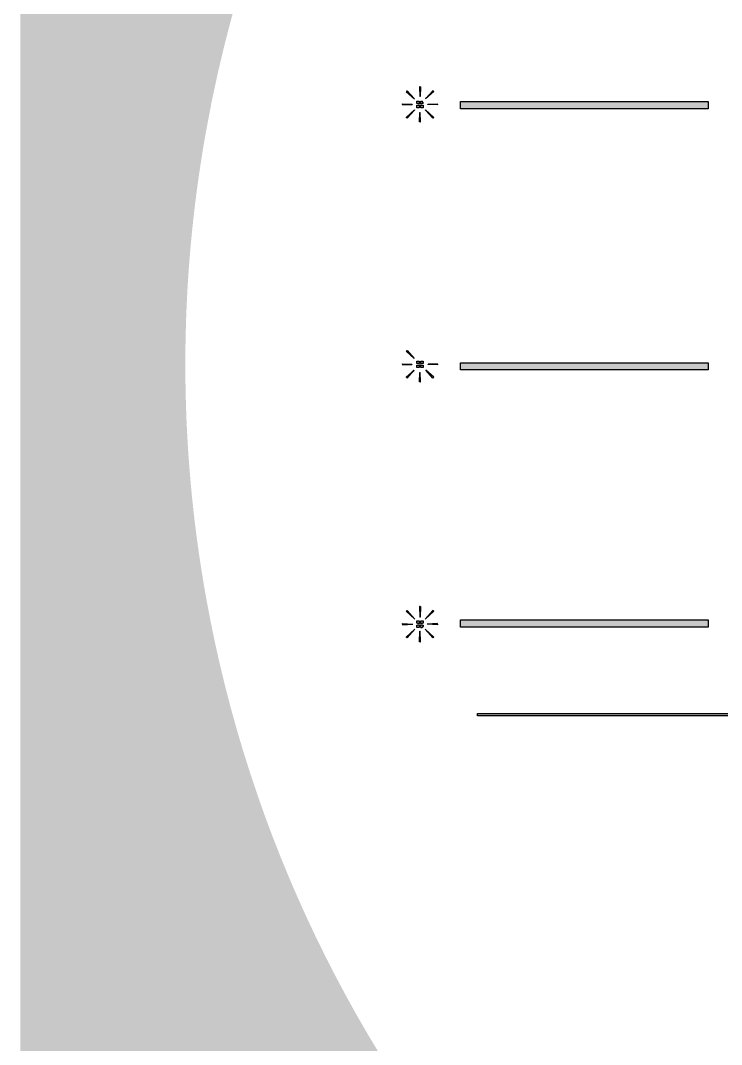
# Model space of a CAD drawing. Header units: inches. Extents: x 0 to 114300, y 0 to 114300.
# Drawn here: x 0 to 27002, y 30974 to 70381 of the extents above; entities that cross this region are included whole.
import ezdxf

# ---------------------------------------------------------------- set-up
doc = ezdxf.new("R2010")
doc.units = ezdxf.units.IN
doc.header["$MEASUREMENT"] = 0
pattern_1 = [(45, (0, 0), (-0.0883883476483185, 0.0883883476483185), [])]

msp = doc.modelspace()

# ---------------------------------------------------------------- hatches: boundary and pattern name
h = msp.add_hatch()
h.set_pattern_fill('ANSI31', color=256, scale=100)
h.set_pattern_definition([(45, (-3636.991615157837, -6349.999986349467), (-8.838834764831843, 8.838834764831843), [])])
h.paths.add_polyline_path([(114299.999984239, 1.36505186674e-05), (-1.57610338647e-05, 1.36505368573e-05), (-1.57610047609e-05, 114300.0000136505), (114299.999984239, 114300.0000136505)])
edge = h.paths.add_edge_path(flags=16)
edge.add_arc((57149.99912417756, 57150.00082753434), 50800, 288.35843707481706, 529.7953069524029, ccw=False)
edge.add_line((73149.9991241775, 8935.480193185991), (41149.9991241776, 8935.480193186))
edge.add_arc((57149.99912417756, 57150.00082753434), 50800, 190.2046930475971, 251.641562925183, ccw=False)
edge.add_arc((57149.9991244257, 57150.00082761668), 50800.00000025876, 169.795306952608, 190.2046930475971, ccw=False)
h = msp.add_hatch()
h.set_pattern_fill('ANSI31', color=256)
h.set_pattern_definition(pattern_1)
edge = h.paths.add_edge_path()
edge.add_arc((15388.9684, 67149.9995), 303.9624407286441, 89.02792575430557, 90.97207424569376)
edge.add_line((15383.81165218978, 67453.91819525539), (15368.9684, 67824.9995))
edge.add_line((15368.9684, 67824.9995), (15388.9684, 67824.9995))
edge.add_line((15388.9684, 67824.9995), (15408.9684, 67824.9995))
edge.add_line((15408.9684, 67824.9995), (15394.12514781021, 67453.91819525539))
edge = h.paths.add_edge_path()
edge.add_arc((15388.9684, 67149.9995), 303.9624407286441, 44.41813924251741, 45.58186075748332)
edge.add_line((15601.70852066, 67367.10501912673), (15888.73499402886, 67678.05036527633))
edge.add_line((15888.73499402886, 67678.05036527633), (15902.87712965259, 67663.9082296526))
edge.add_line((15902.87712965259, 67663.9082296526), (15917.01926527633, 67649.76609402888))
edge.add_line((15917.01926527633, 67649.76609402888), (15606.07391912672, 67362.73962066001))
edge = h.paths.add_edge_path()
edge.add_arc((15388.9684, 67149.9995), 303.9624407286441, 359.0279257543045, 360.9720742456955)
edge.add_line((15692.88709525538, 67155.15624781023), (16063.9684, 67169.9995))
edge.add_line((16063.9684, 67169.9995), (16063.9684, 67149.9995))
edge.add_line((16063.9684, 67149.9995), (16063.9684, 67129.9995))
edge.add_line((16063.9684, 67129.9995), (15692.88709525538, 67144.84275218977))
edge = h.paths.add_edge_path()
edge.add_arc((15388.9684, 67149.9995), 303.9624407286441, 314.4181392425131, 315.5818607574816)
edge.add_line((15606.07391912671, 66937.25937934), (15917.01926527632, 66650.23290597113))
edge.add_line((15917.01926527632, 66650.23290597113), (15902.87712965259, 66636.09077034741))
edge.add_line((15902.87712965259, 66636.09077034741), (15888.73499402886, 66621.94863472367))
edge.add_line((15888.73499402886, 66621.94863472367), (15601.70852065998, 66932.89398087327))
edge = h.paths.add_edge_path()
edge.add_arc((15388.9684, 67149.9995), 303.9624407286441, 269.0279257543062, 270.9720742456948)
edge.add_line((15394.12514781021, 66846.08080474463), (15408.9684, 66474.9995))
edge.add_line((15408.9684, 66474.9995), (15388.9684, 66474.9995))
edge.add_line((15388.9684, 66474.9995), (15368.9684, 66474.9995))
edge.add_line((15368.9684, 66474.9995), (15383.81165218978, 66846.08080474463))
edge = h.paths.add_edge_path()
edge.add_arc((15388.9684, 67149.9995), 303.9624407286441, 224.4181392425177, 225.5818607574836)
edge.add_line((15176.22827934, 66932.89398087327), (14889.20180597113, 66621.94863472367))
edge.add_line((14889.20180597113, 66621.94863472367), (14875.0596703474, 66636.09077034741))
edge.add_line((14875.0596703474, 66636.09077034741), (14860.91753472366, 66650.23290597113))
edge.add_line((14860.91753472366, 66650.23290597113), (15171.86288087328, 66937.25937934))
edge = h.paths.add_edge_path()
edge.add_arc((15388.9684, 67149.9995), 303.9624407286441, 179.0279257543071, 180.9720742456927)
edge.add_line((15085.04970474461, 67144.84275218978), (14713.9684, 67129.9995))
edge.add_line((14713.9684, 67129.9995), (14713.9684, 67149.9995))
edge.add_line((14713.9684, 67149.9995), (14713.9684, 67169.9995))
edge.add_line((14713.9684, 67169.9995), (15085.04970474461, 67155.15624781021))
edge = h.paths.add_edge_path()
edge.add_arc((15388.9684, 67149.9995), 303.9624407286441, 134.4181392425205, 135.5818607574821)
edge.add_line((15171.86288087328, 67362.73962066001), (14860.91753472368, 67649.76609402888))
edge.add_line((14860.91753472368, 67649.76609402888), (14875.0596703474, 67663.9082296526))
edge.add_line((14875.0596703474, 67663.9082296526), (14889.20180597114, 67678.05036527633))
edge.add_line((14889.20180597114, 67678.05036527633), (15176.22827933998, 67367.10501912671))
h.paths.add_polyline_path([(15513.9684, 67229.4995), (15468.4684, 67274.9995), (15422.9684, 67274.9995), (15422.9684, 67249.9995), (15419.9684, 67249.9995), (15419.9684, 67224.9995), (15416.9684, 67224.9995), (15416.9684, 67199.9995), (15413.9684, 67199.9995), (15413.9684, 67174.9995), (15438.9684, 67174.9995), (15438.9684, 67177.9995), (15463.9684, 67177.9995), (15463.9684, 67180.9995), (15488.9684, 67180.9995), (15488.9684, 67183.9995), (15513.9684, 67183.9995)])
h.paths.add_polyline_path([(15354.9684, 67024.9995), (15263.9684, 67024.9995), (15263.9684, 67115.9995), (15288.9684, 67115.9995), (15288.9684, 67118.9995), (15313.9684, 67118.9995), (15313.9684, 67121.9995), (15338.9684, 67121.9995), (15338.9684, 67124.9995), (15363.9684, 67124.9995), (15363.9684, 67099.9995), (15360.9684, 67099.9995), (15360.9684, 67074.9995), (15357.9684, 67074.9995), (15357.9684, 67049.9995), (15354.9684, 67049.9995)])
h.paths.add_polyline_path([(15513.9684, 67115.9995), (15513.9684, 67024.9995), (15422.9684, 67024.9995), (15422.9684, 67049.9995), (15419.9684, 67049.9995), (15419.9684, 67074.9995), (15416.9684, 67074.9995), (15416.9684, 67099.9995), (15413.9684, 67099.9995), (15413.9684, 67124.9995), (15438.9684, 67124.9995), (15438.9684, 67121.9995), (15463.9684, 67121.9995), (15463.9684, 67118.9995), (15488.9684, 67118.9995), (15488.9684, 67115.9995)])
h.paths.add_polyline_path([(15263.9684, 67183.9995), (15263.9684, 67274.9995), (15354.9684, 67274.9995), (15354.9684, 67249.9995), (15357.9684, 67249.9995), (15357.9684, 67224.9995), (15360.9684, 67224.9995), (15360.9684, 67199.9995), (15363.9684, 67199.9995), (15363.9684, 67174.9995), (15338.9684, 67174.9995), (15338.9684, 67177.9995), (15313.9684, 67177.9995), (15313.9684, 67180.9995), (15288.9684, 67180.9995), (15288.9684, 67183.9995)])
h = msp.add_hatch()
h.set_pattern_fill('ANSI31', color=256, scale=10)
h.set_pattern_definition([(45, (0, 0), (-0.8838834764831844, 0.8838834764831844), [])])
h.paths.add_polyline_path([(16946.07363736257, 47314.77336691756), (26485.3786300429, 47314.77336691756), (26485.3786300429, 47040.85109395878), (16946.07363736257, 47040.85109395878)])
h.paths.add_polyline_path([(16946.07363736257, 57205.28370949446), (26485.3786300429, 57205.28370949446), (26485.3786300429, 56931.36143653568), (16946.07363736257, 56931.36143653568)])
h.paths.add_polyline_path([(16946.07363736257, 67256.99407392705), (26485.3786300429, 67256.99407392705), (26485.3786300429, 66983.07180096826), (16946.07363736257, 66983.07180096826)])
h = msp.add_hatch()
h.set_pattern_fill('ANSI31', color=256)
h.set_pattern_definition(pattern_1)
edge = h.paths.add_edge_path()
edge.add_arc((15388.9684, 57149.99949999999), 316.9747317586792, 134.3479729658976, 135.6520270341007)
edge.add_line((15162.29732562823, 57371.56936396311), (14860.91753472368, 57649.76609402888))
edge.add_line((14860.91753472368, 57649.76609402888), (14875.0596703474, 57663.90822965258))
edge.add_line((14875.0596703474, 57663.90822965258), (14889.20180597114, 57678.05036527633))
edge.add_line((14889.20180597114, 57678.05036527633), (15167.39853603688, 57376.67057437175))
edge = h.paths.add_edge_path()
edge.add_arc((15388.9684, 57149.99949999999), 316.9747317586792, 358.9737888937, 361.0262111063026)
edge.add_line((15705.89229109706, 57155.67645564388), (16063.9684, 57169.99949999999))
edge.add_line((16063.9684, 57169.99949999999), (16063.9684, 57149.9995))
edge.add_line((16063.9684, 57149.9995), (16063.9684, 57129.9995))
edge.add_line((16063.9684, 57129.9995), (15705.89229109706, 57144.32254435612))
edge = h.paths.add_edge_path()
edge.add_arc((15388.9684, 57149.99949999999), 316.9747317586792, 314.3479729658956, 315.6520270340995)
edge.add_line((15615.63947437177, 56928.42963603688), (15917.01926527632, 56650.23290597113))
edge.add_line((15917.01926527632, 56650.23290597113), (15902.87712965259, 56636.0907703474))
edge.add_line((15902.87712965259, 56636.0907703474), (15888.73499402886, 56621.94863472367))
edge.add_line((15888.73499402886, 56621.94863472367), (15610.53826396311, 56923.32842562821))
edge = h.paths.add_edge_path()
edge.add_arc((15388.9684, 57149.99949999999), 316.9747317586792, 268.9737888936994, 271.0262111063)
edge.add_line((15394.64535564388, 56833.07560890293), (15408.9684, 56474.9995))
edge.add_line((15408.9684, 56474.9995), (15388.9684, 56474.9995))
edge.add_line((15388.9684, 56474.9995), (15368.9684, 56474.9995))
edge.add_line((15368.9684, 56474.9995), (15383.29144435611, 56833.07560890293))
edge = h.paths.add_edge_path()
edge.add_arc((15388.9684, 57149.99949999999), 316.9747317586792, 224.3479729658977, 225.652027034101)
edge.add_line((15167.39853603688, 56923.32842562822), (14889.20180597113, 56621.94863472366))
edge.add_line((14889.20180597113, 56621.94863472366), (14875.0596703474, 56636.0907703474))
edge.add_line((14875.0596703474, 56636.0907703474), (14860.91753472366, 56650.23290597113))
edge.add_line((14860.91753472366, 56650.23290597113), (15162.29732562823, 56928.42963603688))
edge = h.paths.add_edge_path()
edge.add_arc((15388.9684, 57149.99949999999), 316.9747317586792, 178.9737888936987, 181.0262111062986)
edge.add_line((15072.04450890293, 57144.32254435612), (14713.9684, 57129.9995))
edge.add_line((14713.9684, 57129.9995), (14713.9684, 57149.9995))
edge.add_line((14713.9684, 57149.9995), (14713.9684, 57169.99949999999))
edge.add_line((14713.9684, 57169.99949999999), (15072.04450890293, 57155.67645564388))
h.paths.add_polyline_path([(15354.9684, 57024.99949999999), (15263.9684, 57024.99949999999), (15263.9684, 57115.9995), (15288.9684, 57115.9995), (15288.9684, 57118.9995), (15313.9684, 57118.9995), (15313.9684, 57121.9995), (15338.9684, 57121.9995), (15338.9684, 57124.99949999999), (15363.9684, 57124.99949999999), (15363.9684, 57099.9995), (15360.9684, 57099.9995), (15360.9684, 57074.99949999997), (15357.9684, 57074.99949999997), (15357.9684, 57049.9995), (15354.9684, 57049.9995)])
h.paths.add_polyline_path([(15513.9684, 57115.9995), (15513.9684, 57024.99949999999), (15422.9684, 57024.99949999999), (15422.9684, 57049.9995), (15419.9684, 57049.9995), (15419.9684, 57074.99949999997), (15416.9684, 57074.99949999997), (15416.9684, 57099.9995), (15413.9684, 57099.9995), (15413.9684, 57124.99949999999), (15438.9684, 57124.99949999999), (15438.9684, 57121.9995), (15463.9684, 57121.9995), (15463.9684, 57118.9995), (15488.9684, 57118.9995), (15488.9684, 57115.9995)])
h.paths.add_polyline_path([(15422.9684, 57274.9995), (15513.9684, 57274.9995), (15513.9684, 57183.9995), (15488.9684, 57183.9995), (15488.9684, 57180.9995), (15463.9684, 57180.9995), (15463.9684, 57177.99949999997), (15438.9684, 57177.99949999997), (15438.9684, 57174.99949999999), (15413.9684, 57174.99949999999), (15413.9684, 57199.9995), (15416.9684, 57199.9995), (15416.9684, 57224.9995), (15419.9684, 57224.9995), (15419.9684, 57249.99949999999), (15422.9684, 57249.99949999999)])
h.paths.add_polyline_path([(15263.9684, 57183.9995), (15263.9684, 57274.9995), (15354.9684, 57274.9995), (15354.9684, 57249.99949999999), (15357.9684, 57249.99949999999), (15357.9684, 57224.9995), (15360.9684, 57224.9995), (15360.9684, 57199.9995), (15363.9684, 57199.9995), (15363.9684, 57174.99949999999), (15338.9684, 57174.99949999999), (15338.9684, 57177.99949999997), (15313.9684, 57177.99949999997), (15313.9684, 57180.9995), (15288.9684, 57180.9995), (15288.9684, 57183.9995)])
h = msp.add_hatch(color=256)
h.dxf.hatch_style = 1
h.paths.add_polyline_path([(86392.16885404606, 55378.61509503415), (86292.16885404606, 55378.61509503415), (86292.16885404606, 44378.61509503415), (86392.16885404606, 44378.61509503415)])
h.paths.add_polyline_path([(17608.18004217779, 43716.51516863832), (100562.424172454, 43716.51516863832), (100562.424172454, 43616.51516863835), (17608.18004217779, 43616.51516863833)])
h.paths.add_polyline_path([(86466.1322074527, 42305.00407657751), (86366.1322074527, 42305.00407657751), (86366.1322074527, 31305.00407657751), (86466.1322074527, 31305.00407657751)])
h.paths.add_polyline_path([(27619.55619402175, 55378.61509503415), (27519.55619402175, 55378.61509503415), (27519.55619402175, 44378.61509503415), (27619.55619402175, 44378.61509503415)])
h.paths.add_polyline_path([(27693.51954742839, 42305.00407657751), (27593.51954742839, 42305.00407657751), (27593.51954742839, 31305.00407657751), (27693.51954742839, 31305.00407657751)])
h.paths.add_polyline_path([(27693.51954742839, 29225.56139077714), (27593.51954742839, 29225.56139077714), (27593.51954742839, 18225.56139077713), (27693.51954742839, 18225.56139077713)])
h.paths.add_polyline_path([(17341.30770102562, 30642.9041501817), (95846.29537637345, 30642.9041501817), (95846.29537637347, 30542.90415018169), (17341.30770102563, 30542.90415018173)])
h.paths.add_polyline_path([(86466.1322074527, 29225.56139077714), (86366.1322074527, 29225.56139077714), (86366.1322074527, 18225.56139077713), (86466.1322074527, 18225.56139077713)])
h.paths.add_polyline_path([(29608.50651804583, 17563.46146438133), (84608.50651804582, 17563.46146438133), (84608.50651804582, 17463.46146438133), (29608.50651804583, 17463.46146438133)])
h = msp.add_hatch()
h.set_pattern_fill('ANSI31', color=256)
h.set_pattern_definition(pattern_1)
edge = h.paths.add_edge_path()
edge.add_arc((15388.9684, 47149.99949999999), 275.2553155332912, 89.16546764957145, 90.83453235042893)
edge.add_line((15384.95935526109, 47425.2256184728), (15368.9684, 47824.9995))
edge.add_line((15368.9684, 47824.9995), (15388.9684, 47824.9995))
edge.add_line((15388.9684, 47824.9995), (15408.9684, 47824.9995))
edge.add_line((15408.9684, 47824.9995), (15392.97744473891, 47425.2256184728))
edge = h.paths.add_edge_path()
edge.add_arc((15388.9684, 47149.99949999999), 275.2553155332912, 44.59641076621604, 45.40358923379011)
edge.add_line((15582.22748225393, 47346.00056085348), (15888.73499402886, 47678.05036527632))
edge.add_line((15888.73499402886, 47678.05036527632), (15902.87712965259, 47663.90822965258))
edge.add_line((15902.87712965259, 47663.90822965258), (15917.01926527633, 47649.76609402887))
edge.add_line((15917.01926527633, 47649.76609402887), (15584.96946085348, 47343.25858225393))
edge = h.paths.add_edge_path()
edge.add_arc((15388.9684, 47149.99949999999), 275.2553155332912, 359.1654676495718, 360.8345323504313)
edge.add_line((15664.19451847282, 47154.00854473891), (16063.9684, 47169.99949999999))
edge.add_line((16063.9684, 47169.99949999999), (16063.9684, 47149.9995))
edge.add_line((16063.9684, 47149.9995), (16063.9684, 47129.9995))
edge.add_line((16063.9684, 47129.9995), (15664.19451847282, 47145.99045526108))
edge = h.paths.add_edge_path()
edge.add_arc((15388.9684, 47149.99949999999), 275.2553155332912, 314.5964107662107, 315.4035892337863)
edge.add_line((15584.96946085349, 46956.74041774603), (15917.01926527632, 46650.23290597113))
edge.add_line((15917.01926527632, 46650.23290597113), (15902.87712965259, 46636.0907703474))
edge.add_line((15902.87712965259, 46636.0907703474), (15888.73499402886, 46621.94863472367))
edge.add_line((15888.73499402886, 46621.94863472367), (15582.22748225394, 46953.99843914648))
edge = h.paths.add_edge_path()
edge.add_arc((15388.9684, 47149.99949999999), 275.2553155332912, 269.1654676495706, 270.834532350429)
edge.add_line((15392.97744473891, 46874.77338152717), (15408.9684, 46474.9995))
edge.add_line((15408.9684, 46474.9995), (15388.9684, 46474.9995))
edge.add_line((15388.9684, 46474.9995), (15368.9684, 46474.9995))
edge.add_line((15368.9684, 46474.9995), (15384.95935526109, 46874.77338152717))
edge = h.paths.add_edge_path()
edge.add_arc((15388.9684, 47149.99949999999), 275.2553155332912, 224.5964107662115, 225.403589233788)
edge.add_line((15195.70931774605, 46953.9984391465), (14889.20180597113, 46621.94863472366))
edge.add_line((14889.20180597113, 46621.94863472366), (14875.0596703474, 46636.0907703474))
edge.add_line((14875.0596703474, 46636.0907703474), (14860.91753472366, 46650.23290597113))
edge.add_line((14860.91753472366, 46650.23290597113), (15192.9673391465, 46956.74041774606))
edge = h.paths.add_edge_path()
edge.add_arc((15388.9684, 47149.99949999999), 275.2553155332912, 179.1654676495703, 180.8345323504282)
edge.add_line((15113.74228152718, 47145.99045526108), (14713.9684, 47129.9995))
edge.add_line((14713.9684, 47129.9995), (14713.9684, 47149.9995))
edge.add_line((14713.9684, 47149.9995), (14713.9684, 47169.99949999999))
edge.add_line((14713.9684, 47169.99949999999), (15113.74228152718, 47154.0085447389))
edge = h.paths.add_edge_path()
edge.add_arc((15388.9684, 47149.99949999999), 275.2553155332912, 134.5964107662099, 135.4035892337861)
edge.add_line((15192.96733914651, 47343.25858225393), (14860.91753472368, 47649.76609402887))
edge.add_line((14860.91753472368, 47649.76609402887), (14875.0596703474, 47663.90822965258))
edge.add_line((14875.0596703474, 47663.90822965258), (14889.20180597114, 47678.05036527632))
edge.add_line((14889.20180597114, 47678.05036527632), (15195.70931774606, 47346.00056085348))
h.paths.add_polyline_path([(15513.9684, 47070.4995), (15468.4684, 47024.99949999999), (15422.9684, 47024.99949999999), (15422.9684, 47049.9995), (15419.9684, 47049.9995), (15419.9684, 47074.99949999998), (15416.9684, 47074.99949999998), (15416.9684, 47099.9995), (15413.9684, 47099.9995), (15413.9684, 47124.99949999998), (15438.9684, 47124.99949999998), (15438.9684, 47121.9995), (15463.9684, 47121.9995), (15463.9684, 47118.9995), (15488.9684, 47118.9995), (15488.9684, 47115.9995), (15513.9684, 47115.9995)])
h.paths.add_polyline_path([(15354.9684, 47024.99949999999), (15263.9684, 47024.99949999999), (15263.9684, 47115.9995), (15288.9684, 47115.9995), (15288.9684, 47118.9995), (15313.9684, 47118.9995), (15313.9684, 47121.9995), (15338.9684, 47121.9995), (15338.9684, 47124.99949999998), (15363.9684, 47124.99949999998), (15363.9684, 47099.9995), (15360.9684, 47099.9995), (15360.9684, 47074.99949999998), (15357.9684, 47074.99949999998), (15357.9684, 47049.9995), (15354.9684, 47049.9995)])
h.paths.add_polyline_path([(15422.9684, 47274.9995), (15513.9684, 47274.9995), (15513.9684, 47183.9995), (15488.9684, 47183.9995), (15488.9684, 47180.9995), (15463.9684, 47180.9995), (15463.9684, 47177.99949999998), (15438.9684, 47177.99949999998), (15438.9684, 47174.99949999999), (15413.9684, 47174.99949999999), (15413.9684, 47199.9995), (15416.9684, 47199.9995), (15416.9684, 47224.9995), (15419.9684, 47224.9995), (15419.9684, 47249.99949999999), (15422.9684, 47249.99949999999)])
h.paths.add_polyline_path([(15263.9684, 47183.9995), (15263.9684, 47274.9995), (15354.9684, 47274.9995), (15354.9684, 47249.99949999999), (15357.9684, 47249.99949999999), (15357.9684, 47224.9995), (15360.9684, 47224.9995), (15360.9684, 47199.9995), (15363.9684, 47199.9995), (15363.9684, 47174.99949999999), (15338.9684, 47174.99949999999), (15338.9684, 47177.99949999998), (15313.9684, 47177.99949999998), (15313.9684, 47180.9995), (15288.9684, 47180.9995), (15288.9684, 47183.9995)])

# ---------------------------------------------------------------- linework, layer by layer
for p, q in [((15388.9684, 67824.9995), (15368.9684, 67824.9995)), ((15368.9684, 67824.9995), (15383.81165218978, 67453.91819525539)), ((15388.9684, 67824.9995), (15408.9684, 67824.9995)), ((15408.9684, 67824.9995), (15394.12514781021, 67453.91819525539)), ((14875.0596703474, 67663.9082296526), (14860.91753472368, 67649.76609402888)), ((14860.91753472368, 67649.76609402888), (15171.86288087328, 67362.73962066001)), ((14875.0596703474, 67663.9082296526), (14889.20180597114, 67678.05036527633)), ((14889.20180597114, 67678.05036527633), (15176.22827933998, 67367.10501912671)), ((15888.73499402886, 67678.05036527633), (15601.70852066, 67367.10501912673)), ((15917.01926527633, 67649.76609402888), (15606.07391912672, 67362.73962066001)), ((15902.87712965259, 67663.9082296526), (15888.73499402886, 67678.05036527633)), ((15902.87712965259, 67663.9082296526), (15917.01926527633, 67649.76609402888)), ((14713.9684, 67149.9995), (14713.9684, 67169.9995)), ((14713.9684, 67169.9995), (15085.04970474461, 67155.15624781021)), ((14713.9684, 67149.9995), (14713.9684, 67129.9995)), ((14713.9684, 67129.9995), (15085.04970474461, 67144.84275218978)), ((15263.9684, 67274.9995), (15354.9684, 67274.9995)), ((15263.9684, 67183.9995), (15263.9684, 67274.9995)), ((15288.9684, 67183.9995), (15263.9684, 67183.9995)), ((15263.9684, 67024.9995), (15263.9684, 67115.9995)), ((15263.9684, 67115.9995), (15288.9684, 67115.9995)), ((15354.9684, 67024.9995), (15263.9684, 67024.9995)), ((15288.9684, 67180.9995), (15288.9684, 67183.9995)), ((15313.9684, 67180.9995), (15288.9684, 67180.9995)), ((15288.9684, 67115.9995), (15288.9684, 67118.9995)), ((15288.9684, 67118.9995), (15313.9684, 67118.9995)), ((15313.9684, 67177.9995), (15313.9684, 67180.9995)), ((15338.9684, 67177.9995), (15313.9684, 67177.9995)), ((15313.9684, 67118.9995), (15313.9684, 67121.9995)), ((15313.9684, 67121.9995), (15338.9684, 67121.9995)), ((15338.9684, 67174.9995), (15338.9684, 67177.9995)), ((15363.9684, 67174.9995), (15338.9684, 67174.9995)), ((15338.9684, 67121.9995), (15338.9684, 67124.9995)), ((15338.9684, 67124.9995), (15363.9684, 67124.9995)), ((15354.9684, 67274.9995), (15354.9684, 67249.9995)), ((15354.9684, 67249.9995), (15357.9684, 67249.9995)), ((15357.9684, 67049.9995), (15354.9684, 67049.9995)), ((15354.9684, 67049.9995), (15354.9684, 67024.9995)), ((15357.9684, 67249.9995), (15357.9684, 67224.9995)), ((15357.9684, 67224.9995), (15360.9684, 67224.9995)), ((15360.9684, 67074.9995), (15357.9684, 67074.9995)), ((15357.9684, 67074.9995), (15357.9684, 67049.9995)), ((15360.9684, 67224.9995), (15360.9684, 67199.9995)), ((15360.9684, 67199.9995), (15363.9684, 67199.9995)), ((15363.9684, 67099.9995), (15360.9684, 67099.9995)), ((15360.9684, 67099.9995), (15360.9684, 67074.9995)), ((15363.9684, 67199.9995), (15363.9684, 67174.9995)), ((15363.9684, 67124.9995), (15363.9684, 67099.9995)), ((15413.9684, 67174.9995), (15413.9684, 67199.9995)), ((15413.9684, 67199.9995), (15416.9684, 67199.9995)), ((15438.9684, 67174.9995), (15413.9684, 67174.9995)), ((15413.9684, 67099.9995), (15413.9684, 67124.9995)), ((15413.9684, 67124.9995), (15438.9684, 67124.9995)), ((15416.9684, 67099.9995), (15413.9684, 67099.9995)), ((15416.9684, 67199.9995), (15416.9684, 67224.9995)), ((15416.9684, 67224.9995), (15419.9684, 67224.9995)), ((15416.9684, 67074.9995), (15416.9684, 67099.9995)), ((15419.9684, 67074.9995), (15416.9684, 67074.9995)), ((15419.9684, 67224.9995), (15419.9684, 67249.9995)), ((15419.9684, 67249.9995), (15422.9684, 67249.9995)), ((15419.9684, 67049.9995), (15419.9684, 67074.9995)), ((15422.9684, 67049.9995), (15419.9684, 67049.9995)), ((15422.9684, 67249.9995), (15422.9684, 67274.9995)), ((15422.9684, 67274.9995), (15468.4684, 67274.9995)), ((15422.9684, 67024.9995), (15422.9684, 67049.9995)), ((15513.9684, 67024.9995), (15422.9684, 67024.9995)), ((15463.9684, 67177.9995), (15438.9684, 67177.9995)), ((15438.9684, 67177.9995), (15438.9684, 67174.9995)), ((15438.9684, 67124.9995), (15438.9684, 67121.9995)), ((15438.9684, 67121.9995), (15463.9684, 67121.9995)), ((15488.9684, 67180.9995), (15463.9684, 67180.9995)), ((15463.9684, 67180.9995), (15463.9684, 67177.9995)), ((15463.9684, 67121.9995), (15463.9684, 67118.9995)), ((15463.9684, 67118.9995), (15488.9684, 67118.9995)), ((15513.9684, 67229.4995), (15468.4684, 67274.9995)), ((15513.9684, 67183.9995), (15488.9684, 67183.9995)), ((15488.9684, 67183.9995), (15488.9684, 67180.9995)), ((15488.9684, 67118.9995), (15488.9684, 67115.9995)), ((15488.9684, 67115.9995), (15513.9684, 67115.9995)), ((15513.9684, 67183.9995), (15513.9684, 67229.4995)), ((15513.9684, 67115.9995), (15513.9684, 67024.9995)), ((15692.88709525538, 67155.15624781023), (16063.9684, 67169.9995)), ((16063.9684, 67129.9995), (15692.88709525538, 67144.84275218977)), ((16063.9684, 67149.9995), (16063.9684, 67169.9995)), ((16063.9684, 67149.9995), (16063.9684, 67129.9995)), ((14860.91753472366, 66650.23290597113), (15171.86288087328, 66937.25937934)), ((14875.0596703474, 66636.09077034741), (14860.91753472366, 66650.23290597113)), ((14875.0596703474, 66636.09077034741), (14889.20180597113, 66621.94863472367)), ((14889.20180597113, 66621.94863472367), (15176.22827934, 66932.89398087327)), ((15368.9684, 66474.9995), (15383.81165218978, 66846.08080474463)), ((15408.9684, 66474.9995), (15394.12514781021, 66846.08080474463)), ((15888.73499402886, 66621.94863472367), (15601.70852065998, 66932.89398087327)), ((15917.01926527632, 66650.23290597113), (15606.07391912671, 66937.25937934)), ((15902.87712965259, 66636.09077034741), (15888.73499402886, 66621.94863472367)), ((15902.87712965259, 66636.09077034741), (15917.01926527632, 66650.23290597113)), ((15388.9684, 66474.9995), (15368.9684, 66474.9995)), ((15388.9684, 66474.9995), (15408.9684, 66474.9995)), ((14875.0596703474, 57663.90822965258), (14860.91753472368, 57649.76609402888)), ((14860.91753472368, 57649.76609402888), (15162.29732562823, 57371.56936396311)), ((14875.0596703474, 57663.90822965258), (14889.20180597114, 57678.05036527633)), ((14889.20180597114, 57678.05036527633), (15167.39853603688, 57376.67057437175)), ((14713.9684, 57149.9995), (14713.9684, 57169.99949999999)), ((14713.9684, 57169.99949999999), (15072.04450890293, 57155.67645564388)), ((14713.9684, 57149.9995), (14713.9684, 57129.9995)), ((14713.9684, 57129.9995), (15072.04450890293, 57144.32254435612)), ((15263.9684, 57274.9995), (15354.9684, 57274.9995)), ((15263.9684, 57183.9995), (15263.9684, 57274.9995)), ((15288.9684, 57183.9995), (15263.9684, 57183.9995)), ((15288.9684, 57180.9995), (15288.9684, 57183.9995)), ((15313.9684, 57180.9995), (15288.9684, 57180.9995)), ((15313.9684, 57177.99949999997), (15313.9684, 57180.9995)), ((15338.9684, 57177.99949999997), (15313.9684, 57177.99949999997)), ((15338.9684, 57174.99949999999), (15338.9684, 57177.99949999997)), ((15363.9684, 57174.99949999999), (15338.9684, 57174.99949999999)), ((15354.9684, 57274.9995), (15354.9684, 57249.99949999999)), ((15354.9684, 57249.99949999999), (15357.9684, 57249.99949999999)), ((15357.9684, 57249.99949999999), (15357.9684, 57224.9995)), ((15357.9684, 57224.9995), (15360.9684, 57224.9995)), ((15360.9684, 57224.9995), (15360.9684, 57199.9995)), ((15360.9684, 57199.9995), (15363.9684, 57199.9995)), ((15363.9684, 57199.9995), (15363.9684, 57174.99949999999)), ((15413.9684, 57174.99949999999), (15413.9684, 57199.9995)), ((15413.9684, 57199.9995), (15416.9684, 57199.9995)), ((15438.9684, 57174.99949999999), (15413.9684, 57174.99949999999)), ((15416.9684, 57199.9995), (15416.9684, 57224.9995)), ((15416.9684, 57224.9995), (15419.9684, 57224.9995)), ((15419.9684, 57224.9995), (15419.9684, 57249.99949999999)), ((15419.9684, 57249.99949999999), (15422.9684, 57249.99949999999)), ((15422.9684, 57249.99949999999), (15422.9684, 57274.9995)), ((15422.9684, 57274.9995), (15513.9684, 57274.9995)), ((15463.9684, 57177.99949999997), (15438.9684, 57177.99949999997)), ((15438.9684, 57177.99949999997), (15438.9684, 57174.99949999999)), ((15488.9684, 57180.9995), (15463.9684, 57180.9995)), ((15463.9684, 57180.9995), (15463.9684, 57177.99949999997)), ((15513.9684, 57183.9995), (15488.9684, 57183.9995)), ((15488.9684, 57183.9995), (15488.9684, 57180.9995)), ((15513.9684, 57274.9995), (15513.9684, 57183.9995)), ((16063.9684, 57169.99949999999), (15705.89229109706, 57155.67645564388)), ((16063.9684, 57129.9995), (15705.89229109706, 57144.32254435612)), ((16063.9684, 57149.9995), (16063.9684, 57169.99949999999)), ((16063.9684, 57149.9995), (16063.9684, 57129.9995)), ((14860.91753472366, 56650.23290597113), (15162.29732562823, 56928.42963603688)), ((14889.20180597113, 56621.94863472366), (15167.39853603688, 56923.32842562822)), ((15263.9684, 57024.99949999999), (15263.9684, 57115.9995)), ((15263.9684, 57115.9995), (15288.9684, 57115.9995)), ((15354.9684, 57024.99949999999), (15263.9684, 57024.99949999999)), ((15288.9684, 57115.9995), (15288.9684, 57118.9995)), ((15288.9684, 57118.9995), (15313.9684, 57118.9995)), ((15313.9684, 57118.9995), (15313.9684, 57121.9995)), ((15313.9684, 57121.9995), (15338.9684, 57121.9995)), ((15338.9684, 57121.9995), (15338.9684, 57124.99949999999)), ((15338.9684, 57124.99949999999), (15363.9684, 57124.99949999999)), ((15357.9684, 57049.9995), (15354.9684, 57049.9995)), ((15354.9684, 57049.9995), (15354.9684, 57024.99949999999)), ((15360.9684, 57074.99949999997), (15357.9684, 57074.99949999997)), ((15357.9684, 57074.99949999997), (15357.9684, 57049.9995)), ((15363.9684, 57099.9995), (15360.9684, 57099.9995)), ((15360.9684, 57099.9995), (15360.9684, 57074.99949999997)), ((15363.9684, 57124.99949999999), (15363.9684, 57099.9995)), ((15368.9684, 56474.9995), (15383.29144435611, 56833.07560890293)), ((15408.9684, 56474.9995), (15394.64535564388, 56833.07560890293)), ((15413.9684, 57099.9995), (15413.9684, 57124.99949999999)), ((15413.9684, 57124.99949999999), (15438.9684, 57124.99949999999)), ((15416.9684, 57099.9995), (15413.9684, 57099.9995)), ((15416.9684, 57074.99949999997), (15416.9684, 57099.9995)), ((15419.9684, 57074.99949999997), (15416.9684, 57074.99949999997)), ((15419.9684, 57049.9995), (15419.9684, 57074.99949999997)), ((15422.9684, 57049.9995), (15419.9684, 57049.9995)), ((15422.9684, 57024.99949999999), (15422.9684, 57049.9995)), ((15513.9684, 57024.99949999999), (15422.9684, 57024.99949999999)), ((15438.9684, 57124.99949999999), (15438.9684, 57121.9995)), ((15438.9684, 57121.9995), (15463.9684, 57121.9995)), ((15463.9684, 57121.9995), (15463.9684, 57118.9995)), ((15463.9684, 57118.9995), (15488.9684, 57118.9995)), ((15488.9684, 57118.9995), (15488.9684, 57115.9995)), ((15488.9684, 57115.9995), (15513.9684, 57115.9995)), ((15513.9684, 57115.9995), (15513.9684, 57024.99949999999)), ((15888.73499402886, 56621.94863472367), (15610.53826396311, 56923.32842562821)), ((15917.01926527632, 56650.23290597113), (15615.63947437177, 56928.42963603688)), ((14875.0596703474, 56636.0907703474), (14860.91753472366, 56650.23290597113)), ((14875.0596703474, 56636.0907703474), (14889.20180597113, 56621.94863472366)), ((15388.9684, 56474.9995), (15368.9684, 56474.9995)), ((15388.9684, 56474.9995), (15408.9684, 56474.9995)), ((15902.87712965259, 56636.0907703474), (15888.73499402886, 56621.94863472367)), ((15902.87712965259, 56636.0907703474), (15917.01926527632, 56650.23290597113)), ((15388.9684, 47824.9995), (15368.9684, 47824.9995)), ((15368.9684, 47824.9995), (15384.95935526109, 47425.2256184728)), ((15388.9684, 47824.9995), (15408.9684, 47824.9995)), ((15408.9684, 47824.9995), (15392.97744473891, 47425.2256184728)), ((14875.0596703474, 47663.90822965258), (14860.91753472368, 47649.76609402887)), ((14860.91753472368, 47649.76609402887), (15192.96733914651, 47343.25858225393)), ((14875.0596703474, 47663.90822965258), (14889.20180597114, 47678.05036527632)), ((14889.20180597114, 47678.05036527632), (15195.70931774606, 47346.00056085348)), ((15888.73499402886, 47678.05036527632), (15582.22748225393, 47346.00056085348)), ((15917.01926527633, 47649.76609402887), (15584.96946085348, 47343.25858225393)), ((15902.87712965259, 47663.90822965258), (15888.73499402886, 47678.05036527632)), ((15902.87712965259, 47663.90822965258), (15917.01926527633, 47649.76609402887)), ((14713.9684, 47149.9995), (14713.9684, 47169.99949999999)), ((14713.9684, 47169.99949999999), (15113.74228152718, 47154.0085447389)), ((14713.9684, 47149.9995), (14713.9684, 47129.9995)), ((14713.9684, 47129.9995), (15113.74228152718, 47145.99045526108)), ((14860.91753472366, 46650.23290597113), (15192.9673391465, 46956.74041774606)), ((14889.20180597113, 46621.94863472366), (15195.70931774605, 46953.9984391465)), ((15263.9684, 47274.9995), (15354.9684, 47274.9995)), ((15263.9684, 47183.9995), (15263.9684, 47274.9995)), ((15288.9684, 47183.9995), (15263.9684, 47183.9995)), ((15263.9684, 47024.99949999999), (15263.9684, 47115.9995)), ((15263.9684, 47115.9995), (15288.9684, 47115.9995)), ((15354.9684, 47024.99949999999), (15263.9684, 47024.99949999999)), ((15288.9684, 47180.9995), (15288.9684, 47183.9995)), ((15313.9684, 47180.9995), (15288.9684, 47180.9995)), ((15288.9684, 47115.9995), (15288.9684, 47118.9995)), ((15288.9684, 47118.9995), (15313.9684, 47118.9995)), ((15313.9684, 47177.99949999998), (15313.9684, 47180.9995)), ((15338.9684, 47177.99949999998), (15313.9684, 47177.99949999998)), ((15313.9684, 47118.9995), (15313.9684, 47121.9995)), ((15313.9684, 47121.9995), (15338.9684, 47121.9995)), ((15338.9684, 47174.99949999999), (15338.9684, 47177.99949999998)), ((15363.9684, 47174.99949999999), (15338.9684, 47174.99949999999)), ((15338.9684, 47121.9995), (15338.9684, 47124.99949999998)), ((15338.9684, 47124.99949999998), (15363.9684, 47124.99949999998)), ((15354.9684, 47274.9995), (15354.9684, 47249.99949999999)), ((15354.9684, 47249.99949999999), (15357.9684, 47249.99949999999)), ((15357.9684, 47049.9995), (15354.9684, 47049.9995)), ((15354.9684, 47049.9995), (15354.9684, 47024.99949999999)), ((15357.9684, 47249.99949999999), (15357.9684, 47224.9995)), ((15357.9684, 47224.9995), (15360.9684, 47224.9995)), ((15360.9684, 47074.99949999998), (15357.9684, 47074.99949999998)), ((15357.9684, 47074.99949999998), (15357.9684, 47049.9995)), ((15360.9684, 47224.9995), (15360.9684, 47199.9995)), ((15360.9684, 47199.9995), (15363.9684, 47199.9995)), ((15363.9684, 47099.9995), (15360.9684, 47099.9995)), ((15360.9684, 47099.9995), (15360.9684, 47074.99949999998)), ((15363.9684, 47199.9995), (15363.9684, 47174.99949999999)), ((15363.9684, 47124.99949999998), (15363.9684, 47099.9995)), ((15413.9684, 47174.99949999999), (15413.9684, 47199.9995)), ((15413.9684, 47199.9995), (15416.9684, 47199.9995)), ((15438.9684, 47174.99949999999), (15413.9684, 47174.99949999999)), ((15413.9684, 47099.9995), (15413.9684, 47124.99949999998)), ((15413.9684, 47124.99949999998), (15438.9684, 47124.99949999998)), ((15416.9684, 47099.9995), (15413.9684, 47099.9995)), ((15416.9684, 47199.9995), (15416.9684, 47224.9995)), ((15416.9684, 47224.9995), (15419.9684, 47224.9995)), ((15416.9684, 47074.99949999998), (15416.9684, 47099.9995)), ((15419.9684, 47074.99949999998), (15416.9684, 47074.99949999998)), ((15419.9684, 47224.9995), (15419.9684, 47249.99949999999)), ((15419.9684, 47249.99949999999), (15422.9684, 47249.99949999999)), ((15419.9684, 47049.9995), (15419.9684, 47074.99949999998)), ((15422.9684, 47049.9995), (15419.9684, 47049.9995)), ((15422.9684, 47249.99949999999), (15422.9684, 47274.9995)), ((15422.9684, 47274.9995), (15513.9684, 47274.9995)), ((15422.9684, 47024.99949999999), (15422.9684, 47049.9995)), ((15422.9684, 47024.99949999999), (15468.4684, 47024.99949999999)), ((15463.9684, 47177.99949999998), (15438.9684, 47177.99949999998)), ((15438.9684, 47177.99949999998), (15438.9684, 47174.99949999999)), ((15438.9684, 47124.99949999998), (15438.9684, 47121.9995)), ((15438.9684, 47121.9995), (15463.9684, 47121.9995)), ((15488.9684, 47180.9995), (15463.9684, 47180.9995)), ((15463.9684, 47180.9995), (15463.9684, 47177.99949999998)), ((15463.9684, 47121.9995), (15463.9684, 47118.9995)), ((15463.9684, 47118.9995), (15488.9684, 47118.9995)), ((15513.9684, 47070.4995), (15468.4684, 47024.99949999999)), ((15513.9684, 47183.9995), (15488.9684, 47183.9995)), ((15488.9684, 47183.9995), (15488.9684, 47180.9995)), ((15488.9684, 47118.9995), (15488.9684, 47115.9995)), ((15488.9684, 47115.9995), (15513.9684, 47115.9995)), ((15513.9684, 47274.9995), (15513.9684, 47183.9995)), ((15513.9684, 47115.9995), (15513.9684, 47070.4995)), ((15888.73499402886, 46621.94863472367), (15582.22748225394, 46953.99843914648)), ((15917.01926527632, 46650.23290597113), (15584.96946085349, 46956.74041774603)), ((16063.9684, 47169.99949999999), (15664.19451847282, 47154.00854473891)), ((16063.9684, 47129.9995), (15664.19451847282, 47145.99045526108)), ((16063.9684, 47149.9995), (16063.9684, 47169.99949999999)), ((16063.9684, 47149.9995), (16063.9684, 47129.9995)), ((14875.0596703474, 46636.0907703474), (14860.91753472366, 46650.23290597113)), ((14875.0596703474, 46636.0907703474), (14889.20180597113, 46621.94863472366)), ((15368.9684, 46474.9995), (15384.95935526109, 46874.77338152717)), ((15408.9684, 46474.9995), (15392.97744473891, 46874.77338152717)), ((15902.87712965259, 46636.0907703474), (15888.73499402886, 46621.94863472367)), ((15902.87712965259, 46636.0907703474), (15917.01926527632, 46650.23290597113)), ((15388.9684, 46474.9995), (15368.9684, 46474.9995)), ((15388.9684, 46474.9995), (15408.9684, 46474.9995))]:
    msp.add_line(p, q)
for points in [[(16946.07363736257, 67256.99407392705), (26485.3786300429, 67256.99407392705), (26485.3786300429, 66983.07180096826), (16946.07363736257, 66983.07180096826)], [(16946.07363736257, 57205.28370949446), (26485.3786300429, 57205.28370949446), (26485.3786300429, 56931.36143653568), (16946.07363736257, 56931.36143653568)], [(16946.07363736257, 47314.77336691756), (26485.3786300429, 47314.77336691756), (26485.3786300429, 47040.85109395878), (16946.07363736257, 47040.85109395878)], [(17608.18004217779, 43716.51516863832), (100562.424172454, 43716.51516863832), (100562.424172454, 43616.51516863835), (17608.18004217779, 43616.51516863833)]]:
    msp.add_lwpolyline(points, close=True)
for centre, radius, start, end in [((15388.9684, 67149.9995), 303.9624407286441, 89.02792575430557, 90.97207424569376), ((15388.9684, 67149.9995), 303.9624407286441, 179.0279257543071, 180.9720742456927), ((15388.9684, 67149.9995), 303.9624407286441, 134.4181392425205, 135.5818607574821), ((15388.9684, 67149.9995), 303.9624407286441, 44.41813924251741, 45.58186075748332), ((15388.9684, 67149.9995), 303.9624407286441, 359.0279257543045, 0.9720742456954706), ((15388.9684, 67149.9995), 303.9624407286441, 224.4181392425177, 225.5818607574836), ((15388.9684, 67149.9995), 303.9624407286441, 269.0279257543062, 270.9720742456948), ((15388.9684, 67149.9995), 303.9624407286441, 314.4181392425131, 315.5818607574816), ((15388.9684, 57149.99949999999), 316.9747317586792, 178.9737888936987, 181.0262111062986), ((15388.9684, 57149.99949999999), 316.9747317586792, 134.3479729658976, 135.6520270341007), ((15388.9684, 57149.99949999999), 316.9747317586792, 358.9737888937, 1.026211106302577), ((15388.9684, 57149.99949999999), 316.9747317586792, 224.3479729658977, 225.652027034101), ((15388.9684, 57149.99949999999), 316.9747317586792, 268.9737888936994, 271.0262111063), ((15388.9684, 57149.99949999999), 316.9747317586792, 314.3479729658956, 315.6520270340995), ((15388.9684, 47149.99949999999), 275.2553155332912, 134.5964107662099, 135.4035892337861), ((15388.9684, 47149.99949999999), 275.2553155332912, 89.16546764957145, 90.83453235042893), ((15388.9684, 47149.99949999999), 275.2553155332912, 44.59641076621604, 45.40358923379011), ((15388.9684, 47149.99949999999), 275.2553155332912, 179.1654676495703, 180.8345323504282), ((15388.9684, 47149.99949999999), 275.2553155332912, 224.5964107662115, 225.403589233788), ((15388.9684, 47149.99949999999), 275.2553155332912, 314.5964107662107, 315.4035892337863), ((15388.9684, 47149.99949999999), 275.2553155332912, 359.1654676495718, 0.8345323504312132), ((15388.9684, 47149.99949999999), 275.2553155332912, 269.1654676495706, 270.834532350429)]:
    msp.add_arc(centre, radius, start, end)

doc.saveas('drawing.dxf')
